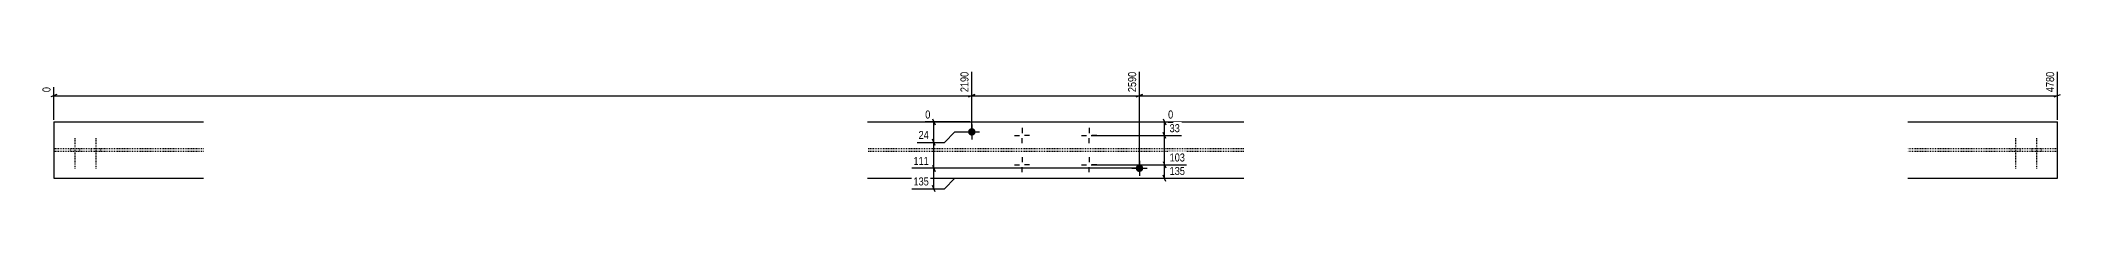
# Model space of a CAD drawing. Header units: millimetres. Extents: x 11 to 16768, y 11 to 569.
# Drawn here: x 11 to 4830, y 15 to 306 of the extents above; entities that cross this region are included whole.
import ezdxf

# ---------------------------------------------------------------- set-up
doc = ezdxf.new("R2010")
doc.units = ezdxf.units.MM
doc.linetypes.add('DXK_LINE_DOT2', pattern=[3.9198, 1.9599, -1.9599])
doc.layers.add('MÅLSÆTNING', color=7, linetype='Continuous')
doc.layers.add('STÅL', color=7, linetype='Continuous')
doc.styles.add('Arial Narrow', font='ARIALN.TTF', dxfattribs={"height": 0.2})

msp = doc.modelspace()

# ---------------------------------------------------------------- hatches: boundary and pattern name
at = {"layer": 'STÅL', "linetype": 'Continuous'}
for points in [[(2242, 158.5, -1), (2224, 158.5, -1)], [(2642, 71.5, -1), (2624, 71.5, -1)]]:
    msp.add_hatch(color=3, dxfattribs=at).paths.add_polyline_path(points)

# ---------------------------------------------------------------- linework, layer by layer
at = {"layer": 'MÅLSÆTNING', "color": 7, "linetype": 'Continuous'}
for p, q in [((2233, 163.5), (2233, 302.2)), ((2233, 163.5), (2233, 302.2)), ((2633, 76.5), (2633, 302.2)), ((2633, 76.5), (2633, 302.2)), ((4823, 187.5), (4823, 302.2)), ((50.5, 248), (35.5, 242)), ((43, 187.5), (43, 265.7)), ((43, 245), (2233, 245)), ((2240.5, 248), (2225.5, 242)), ((2225.5, 242), (2240.5, 248)), ((2233, 245), (2633, 245)), ((2640.5, 248), (2625.5, 242)), ((2625.5, 242), (2640.5, 248)), ((2633, 245), (4823, 245)), ((4815.5, 242), (4830.5, 248)), ((2228, 182.5), (2121.9, 182.5)), ((2139.6, 190), (2145.6, 175)), ((2142.6, 133.5), (2142.6, 182.5)), ((2167.6, 133.5), (2192.6, 158.5)), ((2167.6, 133.5), (2192.6, 158.5)), ((2192.6, 158.5), (2228, 158.5)), ((2192.6, 158.5), (2228, 158.5)), ((2518, 149.8), (2733, 149.8)), ((2695.8, 142.3), (2689.8, 157.3)), ((2102.4, 133.5), (2167.6, 133.5)), ((2102.4, 133.5), (2167.6, 133.5)), ((2145.6, 126), (2139.6, 141)), ((2145.6, 126), (2139.6, 141)), ((2142.6, 71.5), (2142.6, 133.5)), ((2628, 71.5), (2090.2, 71.5)), ((2628, 71.5), (2090.2, 71.5)), ((2139.6, 79), (2145.6, 64)), ((2139.6, 79), (2145.6, 64)), ((2142.6, 22.5), (2142.6, 71.5)), ((2518, 79.8), (2745.1, 79.8)), ((2689.8, 87.3), (2695.8, 72.3)), ((2695.8, 40), (2689.8, 55)), ((2692.8, 47.5), (2692.8, 79.8)), ((2090.2, 22.5), (2167.6, 22.5)), ((2145.6, 15), (2139.6, 30)), ((2167.6, 22.5), (2192.6, 47.5)), ((2192.6, 47.5), (2228, 47.5)), ((2638, 47.5), (2745.1, 47.5))]:
    msp.add_line(p, q, dxfattribs=at)
at = {"layer": 'STÅL', "color": 2, "linetype": 'Continuous'}
for p, q in [((43, 182.5), (43, 47.5)), ((43, 182.5), (400.3, 182.5)), ((1984, 182.5), (2881.6, 182.5)), ((4465.7, 182.5), (4823, 182.5)), ((4823, 47.5), (4823, 182.5)), ((43, 47.5), (400.3, 47.5)), ((1984, 47.5), (2881.6, 47.5)), ((4465.7, 47.5), (4823, 47.5))]:
    msp.add_line(p, q, dxfattribs=at)
at = {"layer": 'STÅL', "color": 3, "linetype": 'Continuous'}
for p, q in [((2215, 158.5), (2251, 158.5)), ((2233, 176.5), (2233, 140.5)), ((2335, 149.8), (2347, 149.8)), ((2353, 167.8), (2353, 155.8)), ((2371, 149.8), (2359, 149.8)), ((2495, 149.8), (2507, 149.8)), ((2513, 167.8), (2513, 155.8)), ((2531, 149.8), (2519, 149.8)), ((2353, 131.8), (2353, 143.8)), ((2353, 97.8), (2353, 85.8)), ((2513, 131.8), (2513, 143.8)), ((2513, 97.8), (2513, 85.8)), ((2335, 79.8), (2347, 79.8)), ((2353, 61.8), (2353, 73.8)), ((2371, 79.8), (2359, 79.8)), ((2495, 79.8), (2507, 79.8)), ((2513, 61.8), (2513, 73.8)), ((2531, 79.8), (2519, 79.8)), ((2615, 71.5), (2651, 71.5)), ((2633, 89.5), (2633, 53.5))]:
    msp.add_line(p, q, dxfattribs=at)
at = {"layer": 'STÅL', "color": 7, "linetype": 'DXK_LINE_DOT2'}
for p, q in [((400.3, 118.3), (43, 118.3)), ((400.3, 111.7), (43, 111.7)), ((2881.6, 118.3), (1984, 118.3)), ((2881.6, 111.7), (1984, 111.7)), ((4823, 118.3), (4465.7, 118.3)), ((4823, 111.7), (4465.7, 111.7))]:
    msp.add_line(p, q, dxfattribs=at)
at = {"layer": 'STÅL', "color": 3, "linetype": 'DXK_LINE_DOT2'}
for p, q in [((82, 118.3), (82, 111.7)), ((93, 143.3), (93, 70.3)), ((104, 118.3), (104, 111.7)), ((132, 118.3), (132, 111.7)), ((143, 143.3), (143, 70.3)), ((154, 118.3), (154, 111.7)), ((4712, 118.3), (4712, 111.7)), ((4723, 143.3), (4723, 70.3)), ((4734, 118.3), (4734, 111.7)), ((4762, 118.3), (4762, 111.7)), ((4773, 143.3), (4773, 70.3)), ((4784, 118.3), (4784, 111.7))]:
    msp.add_line(p, q, dxfattribs=at)

# ---------------------------------------------------------------- next in the draw order: wipeouts: each hides what was drawn before it
at = {"color": 0, "linetype": 'Continuous'}
for points in [[(2229, 306.2), (2201, 306.2), (2201, 249.5), (2229, 249.5)], [(2629, 306.2), (2601, 306.2), (2601, 249.5), (2629, 249.5)], [(4819, 306.2), (4791, 306.2), (4791, 249.5), (4819, 249.5)], [(39, 269.7), (11, 269.7), (11, 249.5), (39, 249.5)], [(2138.1, 186.5), (2138.1, 214.5), (2117.9, 214.5), (2117.9, 186.5)], [(2134.4, 75.5), (2134.4, 103.5), (2089.9, 103.5), (2089.9, 75.5)], [(2745.5, 83.8), (2745.5, 111.8), (2700.9, 111.8), (2700.9, 83.8)]]:
    msp.add_wipeout(points, dxfattribs=at).dxf.layer = 'MÅLSÆTNING'

# ---------------------------------------------------------------- next in the draw order: texts
at = {"layer": 'MÅLSÆTNING', "color": 3, "linetype": 'Continuous', "style": 'Arial Narrow'}
for s, height, p in [('2190', 19.09, (2225, 253.5)), ('2590', 19.09, (2625, 253.5)), ('4780', 19.09, (4815, 253.5)), ('0', 19.1, (35, 253.5))]:
    msp.add_text(s, height=height, rotation=90.0002, dxfattribs=at).set_placement(p)
for s, height, p in [('0', 19.1, (2121.9, 190.5)), ('111', 19.09, (2093.9, 79.5))]:
    msp.add_text(s, height=height, dxfattribs=at).set_placement(p)

# ---------------------------------------------------------------- next in the draw order: wipeouts: each hides what was drawn before it
at = {"color": 0, "linetype": 'Continuous'}
for points in [[(2134.4, 137.5), (2134.4, 165.5), (2102, 165.5), (2102, 137.5)], [(2134.4, 26.5), (2134.4, 54.5), (2089.9, 54.5), (2089.9, 26.5)], [(2745.5, 51.5), (2745.5, 79.5), (2700.9, 79.5), (2700.9, 51.5)]]:
    msp.add_wipeout(points, dxfattribs=at).dxf.layer = 'MÅLSÆTNING'

# ---------------------------------------------------------------- next in the draw order: linework, layer by layer
at = {"layer": 'MÅLSÆTNING', "color": 7, "linetype": 'Continuous'}
for p, q in [((2692.8, 79.8), (2692.8, 149.8)), ((2518, 79.8), (2745.1, 79.8)), ((2689.8, 87.3), (2695.8, 72.3))]:
    msp.add_line(p, q, dxfattribs=at)

# ---------------------------------------------------------------- next in the draw order: texts
at = {"layer": 'MÅLSÆTNING', "color": 3, "linetype": 'Continuous', "style": 'Arial Narrow'}
for s, p in [('24', (2106, 141.5)), ('103', (2704.9, 87.8)), ('135', (2093.9, 30.5)), ('135', (2704.9, 55.5))]:
    msp.add_text(s, height=19.09, dxfattribs=at).set_placement(p)

# ---------------------------------------------------------------- next in the draw order: wipeouts: each hides what was drawn before it
at = {"color": 0, "linetype": 'Continuous'}
msp.add_wipeout([(2733.3, 153.8), (2733.3, 181.8), (2700.9, 181.8), (2700.9, 153.8)], dxfattribs=at).dxf.layer = 'MÅLSÆTNING'

# ---------------------------------------------------------------- next in the draw order: linework, layer by layer
at = {"layer": 'MÅLSÆTNING', "color": 7, "linetype": 'Continuous'}
for p, q in [((2518, 149.8), (2733, 149.8)), ((2638, 182.5), (2713.5, 182.5)), ((2689.8, 190), (2695.8, 175)), ((2695.8, 142.3), (2689.8, 157.3)), ((2692.8, 149.8), (2692.8, 182.5))]:
    msp.add_line(p, q, dxfattribs=at)

# ---------------------------------------------------------------- next in the draw order: texts
at = {"layer": 'MÅLSÆTNING', "color": 3, "linetype": 'Continuous', "style": 'Arial Narrow'}
msp.add_text('33', height=19.09, dxfattribs=at).set_placement((2704.9, 157.8))

# ---------------------------------------------------------------- next in the draw order: wipeouts: each hides what was drawn before it
at = {"color": 0, "linetype": 'Continuous'}
msp.add_wipeout([(2717.5, 186.5), (2717.5, 214.5), (2697.3, 214.5), (2697.3, 186.5)], dxfattribs=at).dxf.layer = 'MÅLSÆTNING'

# ---------------------------------------------------------------- next in the draw order: texts
at = {"layer": 'MÅLSÆTNING', "color": 3, "linetype": 'Continuous', "style": 'Arial Narrow'}
msp.add_text('0', height=19.1, dxfattribs=at).set_placement((2701.3, 190.5))

doc.saveas('drawing.dxf')
